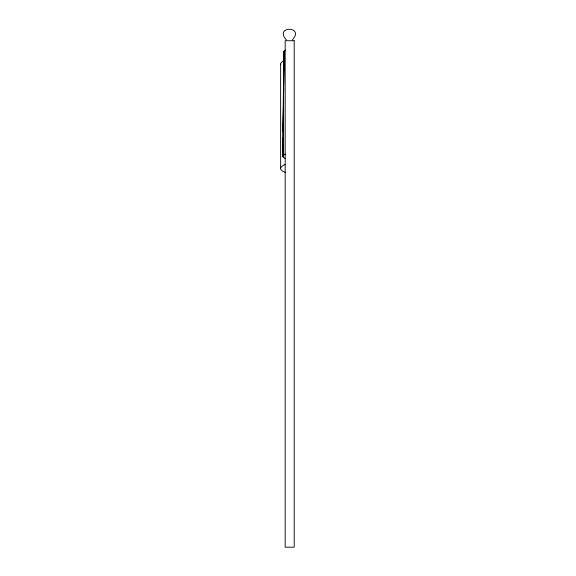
<?xml version="1.0" encoding="UTF-8"?>
<svg xmlns="http://www.w3.org/2000/svg" width="576" height="576" viewBox="0 0 576 576"><rect width="100%" height="100%" fill="white"/><g stroke="black" fill="none" stroke-linecap="round" stroke-linejoin="round"><path stroke-width="0.86" d="M283.27 130.248L283.745 51.689L282.888 156.658L283.104 137.887M283.241 130.14L283.622 52.171M282.816 156.283L284.098 51.206L283.709 85.162M283.169 132.53L283.68 87.847M292.378 39.938C305.165 25.733 273.622 25.733 286.409 39.938M280.634 64.073L280.634 168.458M285.408 172.505A68.112 11.009 0 0 1 285.408 164.412M285.408 158.479A36.994 5.976 0 0 1 285.408 154.087M280.771 64.764A68.112 11.009 0 0 1 283.961 60.682M283.73 52.661A58.111 7.74 0.2 0 1 285.48 50.256M283.126 154.354L283.104 157.032L283.118 154.339M294.199 40.738L285.178 40.738L285.178 547.2L294.199 547.2L294.199 40.738"/></g></svg>
